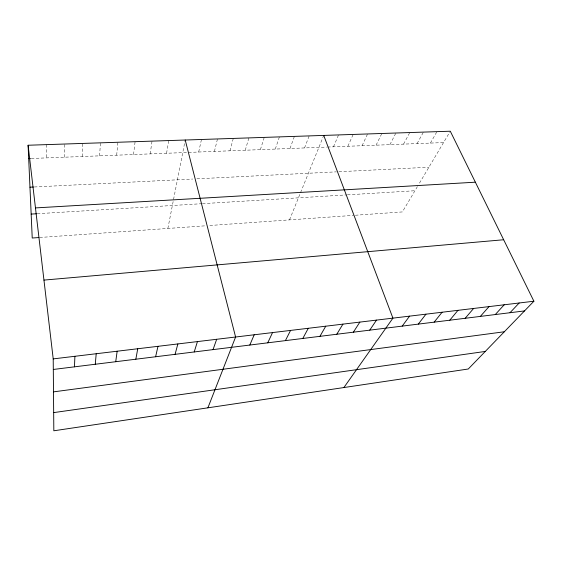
<?xml version="1.0" encoding="UTF-8"?>
<svg xmlns="http://www.w3.org/2000/svg" width="562" height="562" viewBox="0 0 562 562"><rect width="100%" height="100%" fill="white"/><g stroke="black" fill="none" stroke-linecap="round" stroke-linejoin="round"><path stroke-width="0.42" stroke-dasharray="2.81 2.11" d="M64.651 157.191L64.813 144.02M82.242 156.51L82.762 143.422M99.586 155.843L100.457 142.839M116.685 155.182L117.901 142.256M133.545 154.536L135.091 141.687M150.173 153.897L152.035 141.125M166.57 153.257L168.74 140.57M167.862 228.46L185.053 140.865M198.695 152.021L201.463 139.481M214.424 151.417L217.487 138.947M229.949 150.82L233.286 138.428M245.271 150.223L248.875 137.908M260.382 149.64L264.252 137.395M275.296 149.07L279.419 136.889M290.02 148.501L294.39 136.397M304.548 147.939L309.156 135.906M289.507 219.882L323.733 135.421M333.47 146.822L338.556 134.929M347.864 146.268L353.175 134.444M362.061 145.72L367.604 133.96M376.083 145.179L381.837 133.489M389.923 144.645L395.887 133.025M403.586 144.118L409.754 132.562M417.074 143.598L423.439 132.105M430.394 143.085L436.948 131.656M417.426 186.57L402.371 211.93L355.296 215.246M419.491 183.1L450.288 131.213M39.726 237.487L205.53 225.805M209.851 225.495L353.646 215.365M37.247 213.722L201.603 203.718M202.446 203.669L346.536 194.902M347.414 194.845L414.953 190.736M34.289 186.977L192.724 179.046M196.918 178.835L336.364 171.853M338.935 171.726L428.911 167.223M31.282 158.477L326.606 147.089M327.463 147.054L443.544 142.579M46.59 144.624L46.801 157.88"/><path stroke-width="0.84" d="M74.465 366.831L74.901 356.294M95.273 364.246L96.207 353.737M115.723 361.71L117.156 351.222M135.835 359.209L137.739 348.756M155.618 356.751L157.971 346.325M175.07 354.334L177.866 343.937M194.213 351.96L197.431 341.591M213.04 349.62L216.672 339.286M207.905 407.815L235.597 337.01L185.214 140.022M249.802 345.047L254.214 334.776M267.744 342.82L272.535 332.585M285.412 340.628L290.554 330.421M302.799 338.464L308.292 328.292M319.926 336.336L325.749 326.199M336.786 334.242L342.939 324.133M353.386 332.177L359.856 322.103M369.74 330.147L376.519 320.108M343.895 387.541L392.922 318.141L323.733 135.421M402.202 326.115L409.565 316.146M418.304 324.112L425.947 314.179M434.159 322.145L442.083 312.24M449.783 320.2L457.967 310.336M465.174 318.289L473.611 308.461M480.334 316.406L489.024 306.613M495.277 314.551L504.205 304.787M510.001 312.718L519.162 302.995M533.9 301.225L468.272 369.002L53.826 430.787L53.214 358.893L28.1 145.242L450.288 131.213L533.9 301.225L53.214 358.893M53.671 412.606L485.273 351.44M53.495 391.869L504.332 331.763M53.306 369.466L524.515 310.919M43.955 280.094L503.664 239.749M38.89 237.55L32.224 238.021L28.1 145.242M31.163 214.094L36.375 213.778M35.469 207.919L475.361 182.193M29.962 187.188L33.425 187.02M28.69 158.575L30.418 158.512"/></g></svg>
